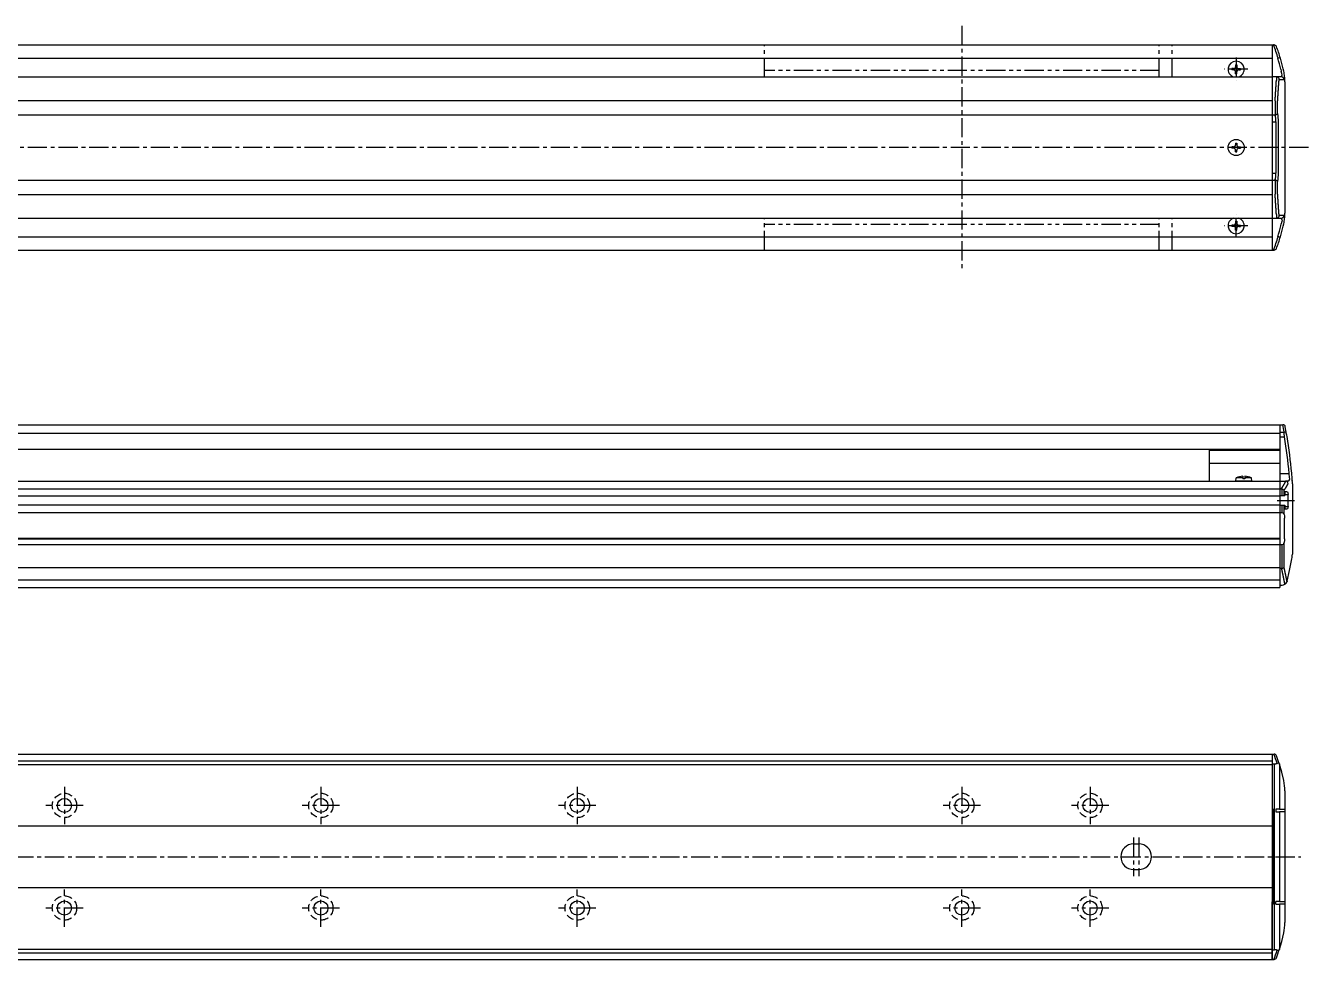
# Model space of a CAD drawing. Extents: x -708 to 284, y 167 to 576.
# Drawn here: x -216 to 284, y 212 to 576 of the extents above; entities that cross this region are included whole.
import ezdxf

# ---------------------------------------------------------------- set-up
doc = ezdxf.new("R2010")
doc.units = 0
for name, pattern in [('CENTER', [12, 7.5, -1.5, 1.5, -1.5]), ('DASHED', [4.5, 3, -1.5]), ('PHANTOM', [15, 7.5, -1.5, 1.5, -1.5, 1.5, -1.5])]:
    doc.linetypes.add(name, pattern=pattern)
doc.layers.get('0').update_dxf_attribs({"linetype": 'CONTINUOUS'})
doc.layers.add('CENTER', color=1, linetype='CENTER')

# ---------------------------------------------------------------- blocks, each defined once
blk = doc.blocks.new('DTL0004')
at = {"color": 0, "linetype": 'CONTINUOUS'}
for p, q in [((-3.15, 0), (-3.04, 1.3)), ((3.15, 0), (-3.15, 0)), ((-0.4, 1.3), (-3.04, 1.3)), ((-0.4, 1.89), (-0.4, 0.9)), ((0.4, 0.9), (-0.4, 0.9)), ((0.4, 1.89), (0.4, 0.9)), ((3.04, 1.3), (0.4, 1.3)), ((3.15, 0), (3.04, 1.3))]:
    blk.add_line(p, q, dxfattribs=at)
for start, end in [(92.8723, 112.3565), (67.6435, 87.1277)]:
    blk.add_arc((0, -6.08), 7.98, start, end, dxfattribs=at)
at = {"color": 0}
blk.add_point((0, 0), dxfattribs=at)
blk.add_point((0, 0), dxfattribs=at)

msp = doc.modelspace()

# ---------------------------------------------------------------- linework, layer by layer
at = {"color": 7, "linetype": 'CONTINUOUS'}
for p, q in [((-537.79, 568.36), (270.21, 568.36)), ((270.21, 568.36), (270.21, 488.36)), ((270.21, 568.36), (270.79, 568.36)), ((270.99, 568.36), (270.79, 568.36)), ((-223.79, 563.16), (270.21, 563.16)), ((255.96, 560.61), (255.96, 559.86)), ((255.96, 560.61), (256.46, 560.61)), ((256.46, 560.61), (256.46, 559.86)), ((272.6, 563.19), (272.45, 563.17)), ((-537.79, 555.86), (270.21, 555.86)), ((254.46, 559.11), (254.46, 558.61)), ((255.21, 559.11), (254.46, 559.11)), ((255.21, 558.61), (254.46, 558.61)), ((255.96, 557.11), (255.96, 557.87)), ((255.96, 557.11), (256.46, 557.11)), ((256.46, 557.11), (256.46, 557.87)), ((257.2, 559.11), (257.96, 559.11)), ((257.2, 558.61), (257.96, 558.61)), ((257.96, 559.11), (257.96, 558.61)), ((273.88, 555.86), (270.21, 555.86)), ((273.59, 558.86), (273.81, 558.13)), ((274.79, 558.09), (274.57, 559.08)), ((275.11, 555.98), (275.11, 555.99)), ((273.04, 554.86), (274.87, 554.86)), ((275.21, 554.01), (275.21, 502.71)), ((-537.79, 546.63), (270.21, 546.63)), ((271.39, 546.61), (271.4, 546.61)), ((271.4, 546.61), (271.4, 541.12)), ((272.38, 541.7), (272.38, 546.44)), ((-537.79, 541.1), (270.21, 541.1)), ((270.21, 541.11), (271.29, 541.11)), ((271.4, 541.12), (271.29, 541.11)), ((270.21, 538.36), (271.72, 538.36)), ((271.72, 538.36), (271.72, 518.36)), ((272.71, 518.36), (272.71, 538.36)), ((254.46, 528.61), (254.46, 528.11)), ((255.21, 528.61), (254.46, 528.61)), ((255.21, 528.11), (254.46, 528.11)), ((255.96, 530.11), (255.96, 529.36)), ((255.96, 530.11), (256.46, 530.11)), ((255.96, 526.61), (255.96, 527.37)), ((255.96, 526.61), (256.46, 526.61)), ((256.46, 530.11), (256.46, 529.36)), ((256.46, 526.61), (256.46, 527.37)), ((257.2, 528.61), (257.96, 528.61)), ((257.2, 528.11), (257.96, 528.11)), ((257.96, 528.61), (257.96, 528.11)), ((-537.79, 515.63), (270.21, 515.63)), ((270.21, 518.36), (271.72, 518.36)), ((270.21, 515.61), (271.29, 515.61)), ((271.29, 515.61), (271.4, 515.61)), ((271.4, 515.61), (271.4, 510.11)), ((272.38, 510.29), (272.38, 515.02)), ((-537.79, 510.09), (270.21, 510.09)), ((271.4, 510.11), (271.39, 510.11)), ((-537.79, 500.86), (270.21, 500.86)), ((270.21, 500.86), (273.88, 500.86)), ((274.87, 501.86), (273.04, 501.86)), ((275.11, 500.73), (275.11, 500.75)), ((254.46, 498.11), (254.46, 497.61)), ((255.21, 498.11), (254.46, 498.11)), ((255.21, 497.61), (254.46, 497.61)), ((255.96, 499.61), (255.96, 498.86)), ((255.96, 499.61), (256.46, 499.61)), ((255.96, 496.11), (255.96, 496.87)), ((255.96, 496.11), (256.46, 496.11)), ((256.46, 499.61), (256.46, 498.86)), ((256.46, 496.11), (256.46, 496.87)), ((257.2, 498.11), (257.96, 498.11)), ((257.2, 497.61), (257.96, 497.61)), ((257.96, 498.11), (257.96, 497.61)), ((273.59, 497.86), (273.81, 498.6)), ((274.57, 497.64), (274.79, 498.64)), ((-223.79, 493.56), (270.21, 493.56)), ((272.6, 493.54), (272.45, 493.56)), ((-537.79, 488.36), (270.21, 488.36)), ((270.21, 488.36), (270.79, 488.36)), ((270.79, 488.36), (270.99, 488.36)), ((-223.79, 420.28), (273.21, 420.28)), ((273.21, 420.28), (273.21, 357.78)), ((273.21, 420.28), (273.21, 410.78)), ((273.21, 420.28), (274.39, 420.28)), ((273.21, 420.28), (273.21, 410.78)), ((274.4, 420.28), (274.39, 420.28)), ((-223.79, 416.92), (273.21, 416.92)), ((273.21, 417.39), (274.9, 417.39)), ((273.21, 415.51), (275.06, 415.51)), ((-223.79, 410.78), (273.21, 410.78)), ((245.71, 410.78), (245.71, 398.28)), ((245.71, 410.31), (273.21, 410.31)), ((245.71, 405.32), (273.21, 405.32)), ((273.21, 401.28), (276.88, 401.28)), ((-537.79, 398.28), (273.21, 398.28)), ((-537.79, 395.28), (273.21, 395.28)), ((273.21, 398.28), (275.45, 398.28)), ((273.21, 398.28), (273.21, 356.78)), ((273.21, 395.28), (273.79, 395.28)), ((273.79, 395.28), (273.99, 395.26)), ((273.99, 395.26), (273.99, 392.68)), ((276.59, 398.28), (275.45, 398.28)), ((275.45, 398.28), (275.6, 398.27)), ((276.81, 398.37), (276.59, 398.28)), ((278.11, 398.6), (278.11, 398.59)), ((278.21, 397.28), (278.21, 369.78)), ((-537.79, 392.53), (273.21, 392.53)), ((273.21, 392.68), (275.17, 392.68)), ((274.92, 392.68), (274.92, 394.7)), ((276.12, 394.13), (275.17, 394.13)), ((275.17, 394.13), (275.17, 392.68)), ((275.17, 393.13), (276.44, 393.13)), ((276.44, 388.43), (276.44, 393.13)), ((-537.79, 389.03), (273.21, 389.03)), ((-537.79, 386.02), (273.21, 386.02)), ((273.21, 388.88), (275.17, 388.88)), ((273.21, 386.02), (273.99, 386.02)), ((273.99, 388.88), (273.99, 386.02)), ((274.92, 385.21), (274.92, 388.88)), ((275.17, 388.88), (275.17, 387.43)), ((275.17, 388.43), (276.44, 388.43)), ((275.17, 387.43), (276.12, 387.43)), ((275.06, 375.78), (275.06, 383.78)), ((-537.79, 376.08), (273.21, 376.08)), ((-537.79, 375.78), (273.21, 375.78)), ((-537.79, 373.54), (273.21, 373.54)), ((273.21, 373.54), (273.99, 373.54)), ((273.99, 373.54), (273.99, 364.28)), ((274.92, 364.55), (274.92, 374.35)), ((-537.79, 364.55), (273.21, 364.55)), ((273.21, 364.28), (273.93, 364.28)), ((273.99, 364.28), (273.93, 364.28)), ((-537.79, 359.78), (273.21, 359.78)), ((-537.79, 356.78), (273.21, 356.78)), ((273.21, 357.78), (274.15, 357.78)), ((276.09, 359.31), (276.05, 359.17)), ((-537.79, 291.83), (270.21, 291.83)), ((270.21, 291.83), (270.21, 211.83)), ((270.21, 291.83), (270.21, 269.38)), ((270.21, 291.83), (270.93, 291.83)), ((270.93, 291.83), (270.99, 291.83)), ((-537.79, 289.23), (270.21, 289.23)), ((-537.79, 287.83), (270.21, 287.83)), ((270.21, 288.08), (271.15, 288.08)), ((271.15, 215.58), (271.15, 288.08)), ((273.05, 288.04), (273.09, 287.91)), ((273.09, 287.91), (273.09, 270.33)), ((275.21, 277.48), (275.21, 226.18)), ((270.66, 270.33), (270.21, 270.33)), ((270.66, 270.33), (270.66, 233.33)), ((273.09, 270.33), (271.71, 270.33)), ((271.71, 270.33), (271.71, 269.33)), ((273.09, 270.33), (275.04, 270.33)), ((275.04, 270.33), (275.21, 270.27)), ((270.21, 269.38), (270.66, 269.37)), ((271.71, 269.33), (273.09, 269.33)), ((273.09, 269.33), (273.09, 234.33)), ((275.04, 269.33), (273.09, 269.33)), ((275.21, 269.27), (275.04, 269.33)), ((-537.79, 263.83), (270.21, 263.83)), ((216.21, 256.83), (218.21, 256.83)), ((216.21, 246.83), (218.21, 246.83)), ((-537.79, 239.83), (270.21, 239.83)), ((270.66, 234.29), (270.21, 234.28)), ((270.21, 211.83), (270.21, 234.28)), ((270.66, 233.33), (270.21, 233.33)), ((273.09, 234.33), (271.71, 234.33)), ((271.71, 233.33), (271.71, 234.33)), ((271.71, 233.33), (273.09, 233.33)), ((273.09, 234.33), (275.04, 234.33)), ((273.09, 233.33), (273.09, 215.75)), ((275.04, 233.33), (273.09, 233.33)), ((275.04, 234.33), (275.21, 234.39)), ((275.21, 233.39), (275.04, 233.33)), ((-537.79, 215.83), (270.21, 215.83)), ((270.21, 215.58), (271.15, 215.58)), ((273.09, 215.75), (273.05, 215.62)), ((-537.79, 214.43), (270.21, 214.43)), ((-537.79, 211.83), (270.21, 211.83)), ((270.21, 211.83), (270.93, 211.83)), ((270.99, 211.83), (270.93, 211.83))]:
    msp.add_line(p, q, dxfattribs=at)
at = {"color": 3, "linetype": 'PHANTOM'}
for p, q in [((72.21, 555.86), (72.21, 568.36)), ((226.21, 555.86), (226.21, 568.36)), ((231.21, 555.86), (231.21, 568.36)), ((226.21, 558.36), (72.21, 558.36)), ((72.21, 488.36), (72.21, 500.86)), ((226.21, 488.36), (226.21, 500.86)), ((231.21, 488.36), (231.21, 500.86)), ((226.21, 498.36), (72.21, 498.36))]:
    msp.add_line(p, q, dxfattribs=at)
at = {"color": 7, "linetype": 'CONTINUOUS'}
for points in [[(273.49, 563.19), (273.49, 563.19), (273.48, 563.21), (273.37, 563.27), (273.17, 563.28), (272.9, 563.25), (272.6, 563.19)], [(274.11, 556.67), (274.02, 557.22), (273.81, 558.13)], [(274.11, 500.06), (274.02, 499.5), (273.81, 498.6)], [(273.49, 493.54), (273.49, 493.54), (273.48, 493.52), (273.37, 493.46), (273.17, 493.45), (272.9, 493.48), (272.6, 493.54)], [(275.06, 415.51), (275.02, 415.94), (274.97, 416.56), (274.93, 417.06), (274.9, 417.39)], [(276.81, 398.37), (277.02, 398.77), (277.11, 399.24)], [(276.12, 394.13), (276.13, 394.13), (276.24, 394.06), (276.33, 393.89), (276.39, 393.65), (276.43, 393.36), (276.44, 393.13)], [(276.44, 388.43), (276.43, 388.33), (276.41, 388.01), (276.35, 387.72), (276.25, 387.52), (276.15, 387.43), (276.12, 387.43)], [(274.92, 385.21), (275, 384.72), (275.06, 383.78)], [(275.06, 375.78), (275.04, 375.24), (274.92, 374.35)], [(276.09, 359.31), (277.01, 363.4), (277.79, 367.36)], [(273.05, 288.04), (273.01, 288.14), (272.86, 288.27), (272.6, 288.32), (272.21, 288.25)], [(274.79, 281.56), (274.01, 284.83), (273.09, 287.91)], [(273.09, 215.75), (274.01, 218.84), (274.79, 222.1)], [(272.21, 215.41), (272.42, 215.35), (272.73, 215.35), (272.95, 215.45), (273.05, 215.62)]]:
    msp.add_lwpolyline(points, dxfattribs=at)
for points in [[(271.39, 546.61, 0), (271.39, 546.68, 0), (271.39, 546.74, 0), (271.4, 546.8, 0), (271.4, 546.86, 0), (271.41, 546.92, 0), (271.41, 546.99, 0), (271.42, 547.05, 0), (271.42, 547.11, 0), (271.42, 547.17, 0), (271.43, 547.23, 0), (271.43, 547.29, 0), (271.44, 547.36, 0), (271.44, 547.42, 0), (271.44, 547.48, 0), (271.45, 547.54, 0), (271.45, 547.6, 0), (271.46, 547.67, 0), (271.46, 547.73, 0), (271.46, 547.79, 0), (271.47, 547.85, 0), (271.47, 547.91, 0), (271.48, 547.98, 0), (271.48, 548.04, 0), (271.49, 548.1, 0), (271.49, 548.16, 0), (271.49, 548.22, 0), (271.5, 548.29, 0), (271.5, 548.35, 0), (271.51, 548.41, 0), (271.51, 548.47, 0), (271.51, 548.53, 0), (271.52, 548.6, 0), (271.52, 548.66, 0), (271.53, 548.72, 0), (271.53, 548.78, 0), (271.53, 548.84, 0), (271.54, 548.9, 0), (271.54, 548.97, 0), (271.55, 549.03, 0), (271.55, 549.09, 0), (271.56, 549.15, 0), (271.56, 549.22, 0), (271.56, 549.28, 0), (271.57, 549.34, 0), (271.57, 549.4, 0), (271.57, 549.46, 0), (271.58, 549.52, 0), (271.58, 549.59, 0), (271.59, 549.65, 0), (271.59, 549.71, 0), (271.6, 549.77, 0), (271.6, 549.84, 0), (271.6, 549.9, 0), (271.61, 549.96, 0), (271.61, 550.02, 0), (271.62, 550.08, 0), (271.62, 550.14, 0), (271.62, 550.21, 0), (271.63, 550.27, 0), (271.63, 550.33, 0), (271.63, 550.39, 0), (271.64, 550.45, 0), (271.64, 550.52, 0), (271.65, 550.58, 0), (271.65, 550.64, 0), (271.65, 550.7, 0), (271.66, 550.76, 0), (271.66, 550.83, 0), (271.67, 550.89, 0), (271.67, 550.95, 0), (271.68, 551.01, 0), (271.68, 551.07, 0), (271.68, 551.14, 0), (271.69, 551.2, 0), (271.69, 551.26, 0), (271.69, 551.32, 0), (271.7, 551.38, 0), (271.7, 551.45, 0), (271.71, 551.51, 0), (271.71, 551.57, 0), (271.71, 551.63, 0), (271.72, 551.69, 0), (271.72, 551.76, 0), (271.73, 551.82, 0), (271.73, 551.88, 0), (271.74, 551.94, 0), (271.74, 552, 0), (271.74, 552.07, 0), (271.75, 552.13, 0), (271.75, 552.19, 0), (271.75, 552.25, 0), (271.76, 552.31, 0), (271.76, 552.38, 0), (271.77, 552.44, 0), (271.77, 552.5, 0), (271.77, 552.56, 0), (271.78, 552.62, 0), (271.78, 552.69, 0), (271.79, 552.75, 0), (271.79, 552.81, 0), (271.79, 552.87, 0), (271.8, 552.93, 0), (271.8, 553, 0), (271.81, 553.06, 0), (271.81, 553.12, 0), (271.81, 553.18, 0), (271.82, 553.24, 0), (271.82, 553.31, 0), (271.82, 553.37, 0), (271.83, 553.43, 0), (271.83, 553.49, 0), (271.84, 553.55, 0), (271.84, 553.62, 0), (271.84, 553.68, 0), (271.85, 553.74, 0), (271.85, 553.8, 0), (271.86, 553.87, 0), (271.86, 553.93, 0), (271.86, 553.99, 0), (271.87, 554.05, 0), (271.87, 554.11, 0), (271.88, 554.17, 0), (271.88, 554.24, 0), (271.88, 554.3, 0), (271.89, 554.36, 0), (271.89, 554.42, 0), (271.89, 554.49, 0), (271.9, 554.55, 0)], [(272.38, 546.44, 0), (272.38, 546.5, 0), (272.39, 546.56, 0), (272.39, 546.62, 0), (272.4, 546.68, 0), (272.4, 546.74, 0), (272.4, 546.8, 0), (272.41, 546.86, 0), (272.41, 546.92, 0), (272.42, 546.98, 0), (272.42, 547.04, 0), (272.43, 547.1, 0), (272.43, 547.16, 0), (272.43, 547.23, 0), (272.44, 547.29, 0), (272.44, 547.35, 0), (272.45, 547.41, 0), (272.45, 547.47, 0), (272.45, 547.53, 0), (272.46, 547.59, 0), (272.46, 547.65, 0), (272.47, 547.71, 0), (272.47, 547.77, 0), (272.47, 547.83, 0), (272.48, 547.89, 0), (272.48, 547.95, 0), (272.49, 548.01, 0), (272.49, 548.07, 0), (272.49, 548.13, 0), (272.5, 548.2, 0), (272.5, 548.26, 0), (272.51, 548.32, 0), (272.51, 548.38, 0), (272.51, 548.44, 0), (272.52, 548.5, 0), (272.52, 548.56, 0), (272.53, 548.62, 0), (272.53, 548.68, 0), (272.53, 548.74, 0), (272.54, 548.8, 0), (272.54, 548.86, 0), (272.55, 548.92, 0), (272.55, 548.98, 0), (272.55, 549.04, 0), (272.56, 549.11, 0), (272.56, 549.17, 0), (272.57, 549.23, 0), (272.57, 549.29, 0), (272.57, 549.35, 0), (272.58, 549.41, 0), (272.58, 549.47, 0), (272.59, 549.53, 0), (272.59, 549.59, 0), (272.59, 549.65, 0), (272.6, 549.71, 0), (272.6, 549.77, 0), (272.61, 549.83, 0), (272.61, 549.89, 0), (272.61, 549.96, 0), (272.62, 550.02, 0), (272.62, 550.08, 0), (272.63, 550.14, 0), (272.63, 550.2, 0), (272.63, 550.26, 0), (272.64, 550.32, 0), (272.64, 550.38, 0), (272.64, 550.44, 0), (272.65, 550.5, 0), (272.65, 550.56, 0), (272.66, 550.62, 0), (272.66, 550.68, 0), (272.67, 550.74, 0), (272.67, 550.8, 0), (272.67, 550.87, 0), (272.68, 550.93, 0), (272.68, 550.99, 0), (272.68, 551.05, 0), (272.69, 551.11, 0), (272.69, 551.17, 0), (272.7, 551.23, 0), (272.7, 551.29, 0), (272.7, 551.35, 0), (272.71, 551.41, 0), (272.71, 551.47, 0), (272.72, 551.53, 0), (272.72, 551.59, 0), (272.72, 551.65, 0), (272.73, 551.71, 0), (272.73, 551.78, 0), (272.74, 551.84, 0), (272.74, 551.9, 0), (272.74, 551.96, 0), (272.75, 552.02, 0), (272.75, 552.08, 0), (272.75, 552.14, 0), (272.76, 552.2, 0), (272.76, 552.26, 0), (272.77, 552.32, 0), (272.77, 552.38, 0), (272.77, 552.44, 0), (272.78, 552.5, 0), (272.78, 552.57, 0), (272.79, 552.63, 0), (272.79, 552.69, 0), (272.79, 552.75, 0), (272.8, 552.81, 0), (272.8, 552.87, 0), (272.8, 552.93, 0), (272.81, 552.99, 0), (272.81, 553.05, 0), (272.82, 553.11, 0), (272.82, 553.17, 0), (272.82, 553.23, 0), (272.83, 553.29, 0), (272.83, 553.35, 0), (272.83, 553.42, 0), (272.84, 553.48, 0), (272.84, 553.54, 0), (272.85, 553.6, 0), (272.85, 553.66, 0), (272.85, 553.72, 0), (272.86, 553.78, 0), (272.86, 553.84, 0), (272.87, 553.9, 0), (272.87, 553.96, 0), (272.87, 554.02, 0), (272.88, 554.08, 0), (272.88, 554.14, 0), (272.88, 554.21, 0)], [(271.9, 502.18, 0), (271.89, 502.24, 0), (271.89, 502.3, 0), (271.89, 502.37, 0), (271.88, 502.43, 0), (271.88, 502.49, 0), (271.88, 502.55, 0), (271.87, 502.61, 0), (271.87, 502.68, 0), (271.86, 502.74, 0), (271.86, 502.8, 0), (271.86, 502.86, 0), (271.85, 502.92, 0), (271.85, 502.99, 0), (271.84, 503.05, 0), (271.84, 503.11, 0), (271.84, 503.17, 0), (271.83, 503.24, 0), (271.83, 503.3, 0), (271.82, 503.36, 0), (271.82, 503.42, 0), (271.82, 503.48, 0), (271.81, 503.54, 0), (271.81, 503.61, 0), (271.81, 503.67, 0), (271.8, 503.73, 0), (271.8, 503.79, 0), (271.79, 503.85, 0), (271.79, 503.92, 0), (271.79, 503.98, 0), (271.78, 504.04, 0), (271.78, 504.1, 0), (271.77, 504.17, 0), (271.77, 504.23, 0), (271.77, 504.29, 0), (271.76, 504.35, 0), (271.76, 504.41, 0), (271.75, 504.48, 0), (271.75, 504.54, 0), (271.75, 504.6, 0), (271.74, 504.66, 0), (271.74, 504.72, 0), (271.74, 504.79, 0), (271.73, 504.85, 0), (271.73, 504.91, 0), (271.72, 504.97, 0), (271.72, 505.03, 0), (271.71, 505.1, 0), (271.71, 505.16, 0), (271.71, 505.22, 0), (271.7, 505.28, 0), (271.7, 505.34, 0), (271.69, 505.4, 0), (271.69, 505.47, 0), (271.69, 505.53, 0), (271.68, 505.59, 0), (271.68, 505.65, 0), (271.68, 505.71, 0), (271.67, 505.78, 0), (271.67, 505.84, 0), (271.66, 505.9, 0), (271.66, 505.96, 0), (271.65, 506.02, 0), (271.65, 506.09, 0), (271.65, 506.15, 0), (271.64, 506.21, 0), (271.64, 506.27, 0), (271.63, 506.33, 0), (271.63, 506.4, 0), (271.63, 506.46, 0), (271.62, 506.52, 0), (271.62, 506.58, 0), (271.62, 506.64, 0), (271.61, 506.71, 0), (271.61, 506.77, 0), (271.6, 506.83, 0), (271.6, 506.89, 0), (271.6, 506.95, 0), (271.59, 507.02, 0), (271.59, 507.08, 0), (271.58, 507.14, 0), (271.58, 507.2, 0), (271.57, 507.26, 0), (271.57, 507.33, 0), (271.57, 507.39, 0), (271.56, 507.45, 0), (271.56, 507.51, 0), (271.56, 507.57, 0), (271.55, 507.64, 0), (271.55, 507.7, 0), (271.54, 507.76, 0), (271.54, 507.82, 0), (271.53, 507.88, 0), (271.53, 507.95, 0), (271.53, 508.01, 0), (271.52, 508.07, 0), (271.52, 508.13, 0), (271.51, 508.19, 0), (271.51, 508.26, 0), (271.51, 508.32, 0), (271.5, 508.38, 0), (271.5, 508.44, 0), (271.49, 508.5, 0), (271.49, 508.57, 0), (271.49, 508.63, 0), (271.48, 508.69, 0), (271.48, 508.75, 0), (271.47, 508.81, 0), (271.47, 508.88, 0), (271.46, 508.94, 0), (271.46, 509, 0), (271.46, 509.06, 0), (271.45, 509.12, 0), (271.45, 509.18, 0), (271.44, 509.25, 0), (271.44, 509.31, 0), (271.44, 509.37, 0), (271.43, 509.43, 0), (271.43, 509.49, 0), (271.42, 509.56, 0), (271.42, 509.62, 0), (271.42, 509.68, 0), (271.41, 509.74, 0), (271.41, 509.8, 0), (271.4, 509.87, 0), (271.4, 509.93, 0), (271.39, 509.99, 0), (271.39, 510.05, 0), (271.39, 510.11, 0)], [(272.88, 502.52, 0), (272.88, 502.58, 0), (272.88, 502.64, 0), (272.87, 502.7, 0), (272.87, 502.76, 0), (272.87, 502.83, 0), (272.86, 502.89, 0), (272.86, 502.95, 0), (272.85, 503.01, 0), (272.85, 503.07, 0), (272.85, 503.13, 0), (272.84, 503.19, 0), (272.84, 503.25, 0), (272.83, 503.31, 0), (272.83, 503.37, 0), (272.83, 503.43, 0), (272.82, 503.49, 0), (272.82, 503.55, 0), (272.82, 503.62, 0), (272.81, 503.68, 0), (272.81, 503.74, 0), (272.8, 503.8, 0), (272.8, 503.86, 0), (272.8, 503.92, 0), (272.79, 503.98, 0), (272.79, 504.04, 0), (272.79, 504.1, 0), (272.78, 504.16, 0), (272.78, 504.22, 0), (272.77, 504.28, 0), (272.77, 504.34, 0), (272.77, 504.4, 0), (272.76, 504.47, 0), (272.76, 504.53, 0), (272.75, 504.59, 0), (272.75, 504.65, 0), (272.75, 504.71, 0), (272.74, 504.77, 0), (272.74, 504.83, 0), (272.74, 504.89, 0), (272.73, 504.95, 0), (272.73, 505.01, 0), (272.72, 505.07, 0), (272.72, 505.13, 0), (272.72, 505.19, 0), (272.71, 505.25, 0), (272.71, 505.32, 0), (272.7, 505.38, 0), (272.7, 505.44, 0), (272.7, 505.5, 0), (272.69, 505.56, 0), (272.69, 505.62, 0), (272.68, 505.68, 0), (272.68, 505.74, 0), (272.68, 505.8, 0), (272.67, 505.86, 0), (272.67, 505.92, 0), (272.67, 505.98, 0), (272.66, 506.04, 0), (272.66, 506.11, 0), (272.65, 506.17, 0), (272.65, 506.23, 0), (272.64, 506.29, 0), (272.64, 506.35, 0), (272.64, 506.41, 0), (272.63, 506.47, 0), (272.63, 506.53, 0), (272.63, 506.59, 0), (272.62, 506.65, 0), (272.62, 506.71, 0), (272.61, 506.77, 0), (272.61, 506.83, 0), (272.61, 506.89, 0), (272.6, 506.95, 0), (272.6, 507.01, 0), (272.59, 507.08, 0), (272.59, 507.14, 0), (272.59, 507.2, 0), (272.58, 507.26, 0), (272.58, 507.32, 0), (272.57, 507.38, 0), (272.57, 507.44, 0), (272.57, 507.5, 0), (272.56, 507.56, 0), (272.56, 507.62, 0), (272.55, 507.68, 0), (272.55, 507.74, 0), (272.55, 507.8, 0), (272.54, 507.87, 0), (272.54, 507.93, 0), (272.53, 507.99, 0), (272.53, 508.05, 0), (272.53, 508.11, 0), (272.52, 508.17, 0), (272.52, 508.23, 0), (272.51, 508.29, 0), (272.51, 508.35, 0), (272.51, 508.41, 0), (272.5, 508.47, 0), (272.5, 508.53, 0), (272.49, 508.59, 0), (272.49, 508.65, 0), (272.49, 508.71, 0), (272.48, 508.77, 0), (272.48, 508.83, 0), (272.47, 508.9, 0), (272.47, 508.96, 0), (272.47, 509.02, 0), (272.46, 509.08, 0), (272.46, 509.14, 0), (272.45, 509.2, 0), (272.45, 509.26, 0), (272.45, 509.32, 0), (272.44, 509.38, 0), (272.44, 509.44, 0), (272.43, 509.5, 0), (272.43, 509.56, 0), (272.43, 509.62, 0), (272.42, 509.68, 0), (272.42, 509.75, 0), (272.41, 509.8, 0), (272.41, 509.87, 0), (272.4, 509.93, 0), (272.4, 509.99, 0), (272.4, 510.05, 0), (272.39, 510.11, 0), (272.39, 510.17, 0), (272.38, 510.23, 0), (272.38, 510.29, 0)], [(273.79, 395.28, 0), (273.81, 395.3, 0), (273.82, 395.33, 0), (273.84, 395.35, 0), (273.85, 395.37, 0), (273.87, 395.39, 0), (273.88, 395.42, 0), (273.9, 395.44, 0), (273.92, 395.46, 0), (273.93, 395.49, 0), (273.95, 395.51, 0), (273.96, 395.53, 0), (273.98, 395.56, 0), (274, 395.58, 0), (274.01, 395.6, 0), (274.03, 395.62, 0), (274.04, 395.65, 0), (274.06, 395.67, 0), (274.07, 395.69, 0), (274.09, 395.72, 0), (274.1, 395.74, 0), (274.12, 395.76, 0), (274.13, 395.79, 0), (274.15, 395.81, 0), (274.16, 395.83, 0), (274.18, 395.86, 0), (274.19, 395.88, 0), (274.21, 395.9, 0), (274.23, 395.93, 0), (274.24, 395.95, 0), (274.26, 395.97, 0), (274.27, 396, 0), (274.29, 396.02, 0), (274.3, 396.04, 0), (274.32, 396.06, 0), (274.33, 396.09, 0), (274.35, 396.11, 0), (274.36, 396.13, 0), (274.38, 396.16, 0), (274.39, 396.18, 0), (274.4, 396.2, 0), (274.42, 396.23, 0), (274.44, 396.25, 0), (274.45, 396.27, 0), (274.46, 396.3, 0), (274.48, 396.32, 0), (274.49, 396.34, 0), (274.51, 396.37, 0), (274.52, 396.39, 0), (274.54, 396.41, 0), (274.55, 396.44, 0), (274.57, 396.46, 0), (274.58, 396.48, 0), (274.6, 396.51, 0), (274.61, 396.53, 0), (274.62, 396.55, 0), (274.64, 396.58, 0), (274.65, 396.6, 0), (274.67, 396.62, 0), (274.68, 396.65, 0), (274.7, 396.67, 0), (274.71, 396.69, 0), (274.72, 396.72, 0), (274.74, 396.74, 0), (274.75, 396.76, 0), (274.77, 396.79, 0), (274.78, 396.81, 0), (274.79, 396.83, 0), (274.81, 396.86, 0), (274.82, 396.88, 0), (274.84, 396.9, 0), (274.85, 396.93, 0), (274.86, 396.95, 0), (274.88, 396.97, 0), (274.89, 397, 0), (274.91, 397.02, 0), (274.92, 397.04, 0), (274.93, 397.07, 0), (274.95, 397.09, 0), (274.96, 397.11, 0), (274.98, 397.14, 0), (274.99, 397.16, 0), (275, 397.18, 0), (275.01, 397.21, 0), (275.03, 397.23, 0), (275.04, 397.25, 0), (275.06, 397.28, 0), (275.07, 397.3, 0), (275.08, 397.32, 0), (275.1, 397.35, 0), (275.11, 397.37, 0), (275.12, 397.39, 0), (275.14, 397.42, 0), (275.15, 397.44, 0), (275.16, 397.47, 0), (275.18, 397.49, 0), (275.19, 397.51, 0), (275.2, 397.54, 0), (275.21, 397.56, 0), (275.23, 397.58, 0), (275.24, 397.61, 0), (275.25, 397.63, 0), (275.27, 397.65, 0), (275.28, 397.68, 0), (275.29, 397.7, 0), (275.31, 397.73, 0), (275.32, 397.75, 0), (275.33, 397.77, 0), (275.35, 397.8, 0), (275.36, 397.82, 0), (275.37, 397.84, 0), (275.38, 397.87, 0), (275.4, 397.89, 0), (275.41, 397.91, 0), (275.42, 397.94, 0), (275.43, 397.96, 0), (275.45, 397.99, 0), (275.46, 398.01, 0), (275.47, 398.03, 0), (275.48, 398.06, 0), (275.5, 398.08, 0), (275.51, 398.1, 0), (275.52, 398.13, 0), (275.53, 398.15, 0), (275.55, 398.17, 0), (275.56, 398.2, 0), (275.57, 398.22, 0), (275.58, 398.25, 0), (275.6, 398.27, 0)], [(274.92, 394.7, 0), (274.93, 394.72, 0), (274.95, 394.74, 0), (274.96, 394.76, 0), (274.97, 394.78, 0), (274.99, 394.8, 0), (275, 394.82, 0), (275.01, 394.84, 0), (275.03, 394.86, 0), (275.04, 394.88, 0), (275.05, 394.9, 0), (275.07, 394.92, 0), (275.08, 394.94, 0), (275.1, 394.96, 0), (275.11, 394.98, 0), (275.12, 395, 0), (275.13, 395.02, 0), (275.15, 395.04, 0), (275.16, 395.06, 0), (275.18, 395.08, 0), (275.19, 395.1, 0), (275.2, 395.12, 0), (275.21, 395.14, 0), (275.23, 395.16, 0), (275.24, 395.18, 0), (275.25, 395.2, 0), (275.27, 395.22, 0), (275.28, 395.24, 0), (275.29, 395.26, 0), (275.31, 395.28, 0), (275.32, 395.3, 0), (275.33, 395.32, 0), (275.35, 395.34, 0), (275.36, 395.36, 0), (275.37, 395.38, 0), (275.38, 395.4, 0), (275.4, 395.42, 0), (275.41, 395.44, 0), (275.42, 395.46, 0), (275.44, 395.48, 0), (275.45, 395.5, 0), (275.46, 395.52, 0), (275.47, 395.54, 0), (275.49, 395.56, 0), (275.5, 395.58, 0), (275.51, 395.6, 0), (275.52, 395.62, 0), (275.54, 395.64, 0), (275.55, 395.66, 0), (275.56, 395.68, 0), (275.57, 395.7, 0), (275.59, 395.72, 0), (275.6, 395.74, 0), (275.61, 395.76, 0), (275.62, 395.78, 0), (275.64, 395.8, 0), (275.65, 395.82, 0), (275.66, 395.84, 0), (275.68, 395.86, 0), (275.69, 395.88, 0), (275.7, 395.9, 0), (275.71, 395.92, 0), (275.73, 395.94, 0), (275.74, 395.96, 0), (275.75, 395.98, 0), (275.76, 396, 0), (275.77, 396.02, 0), (275.79, 396.04, 0), (275.8, 396.06, 0), (275.81, 396.08, 0), (275.82, 396.1, 0), (275.83, 396.12, 0), (275.85, 396.14, 0), (275.86, 396.16, 0), (275.87, 396.18, 0), (275.88, 396.2, 0), (275.89, 396.22, 0), (275.91, 396.24, 0), (275.92, 396.26, 0), (275.93, 396.29, 0), (275.94, 396.31, 0), (275.95, 396.32, 0), (275.97, 396.35, 0), (275.98, 396.37, 0), (275.99, 396.39, 0), (276, 396.41, 0), (276.01, 396.43, 0), (276.02, 396.45, 0), (276.04, 396.47, 0), (276.05, 396.49, 0), (276.06, 396.51, 0), (276.07, 396.53, 0), (276.08, 396.55, 0), (276.1, 396.57, 0), (276.11, 396.59, 0), (276.12, 396.61, 0), (276.13, 396.63, 0), (276.14, 396.65, 0), (276.15, 396.67, 0), (276.16, 396.69, 0), (276.18, 396.71, 0), (276.19, 396.73, 0), (276.2, 396.75, 0), (276.21, 396.77, 0), (276.22, 396.79, 0), (276.23, 396.81, 0), (276.25, 396.83, 0), (276.26, 396.85, 0), (276.27, 396.87, 0), (276.28, 396.89, 0), (276.29, 396.91, 0), (276.3, 396.93, 0), (276.31, 396.95, 0), (276.32, 396.97, 0), (276.33, 396.99, 0), (276.35, 397.01, 0), (276.36, 397.04, 0), (276.37, 397.06, 0), (276.38, 397.08, 0), (276.39, 397.1, 0), (276.4, 397.12, 0), (276.41, 397.14, 0), (276.42, 397.16, 0), (276.43, 397.18, 0), (276.44, 397.2, 0), (276.46, 397.22, 0), (276.47, 397.24, 0), (276.48, 397.26, 0), (276.49, 397.28, 0)], [(275.21, 358.09, 0), (275.2, 358.13, 0), (275.19, 358.18, 0), (275.19, 358.23, 0), (275.18, 358.28, 0), (275.17, 358.33, 0), (275.16, 358.38, 0), (275.15, 358.43, 0), (275.14, 358.48, 0), (275.13, 358.53, 0), (275.12, 358.57, 0), (275.11, 358.62, 0), (275.1, 358.67, 0), (275.09, 358.72, 0), (275.08, 358.77, 0), (275.07, 358.82, 0), (275.07, 358.87, 0), (275.06, 358.92, 0), (275.05, 358.97, 0), (275.04, 359.01, 0), (275.03, 359.06, 0), (275.02, 359.11, 0), (275.01, 359.16, 0), (275, 359.21, 0), (274.99, 359.26, 0), (274.98, 359.31, 0), (274.97, 359.36, 0), (274.96, 359.4, 0), (274.95, 359.45, 0), (274.94, 359.5, 0), (274.93, 359.55, 0), (274.93, 359.6, 0), (274.92, 359.65, 0), (274.9, 359.7, 0), (274.9, 359.75, 0), (274.89, 359.79, 0), (274.88, 359.84, 0), (274.87, 359.89, 0), (274.86, 359.94, 0), (274.85, 359.99, 0), (274.84, 360.04, 0), (274.83, 360.09, 0), (274.82, 360.13, 0), (274.81, 360.18, 0), (274.8, 360.23, 0), (274.79, 360.28, 0), (274.78, 360.33, 0), (274.77, 360.38, 0), (274.76, 360.43, 0), (274.75, 360.47, 0), (274.74, 360.52, 0), (274.73, 360.57, 0), (274.72, 360.62, 0), (274.71, 360.67, 0), (274.7, 360.72, 0), (274.69, 360.76, 0), (274.68, 360.81, 0), (274.67, 360.86, 0), (274.66, 360.91, 0), (274.65, 360.96, 0), (274.64, 361.01, 0), (274.63, 361.06, 0), (274.62, 361.1, 0), (274.61, 361.15, 0), (274.6, 361.2, 0), (274.59, 361.25, 0), (274.58, 361.3, 0), (274.57, 361.35, 0), (274.56, 361.39, 0), (274.55, 361.44, 0), (274.54, 361.49, 0), (274.53, 361.54, 0), (274.52, 361.59, 0), (274.51, 361.64, 0), (274.5, 361.68, 0), (274.49, 361.73, 0), (274.48, 361.78, 0), (274.47, 361.83, 0), (274.46, 361.88, 0), (274.45, 361.93, 0), (274.44, 361.97, 0), (274.43, 362.02, 0), (274.42, 362.07, 0), (274.41, 362.12, 0), (274.4, 362.17, 0), (274.39, 362.21, 0), (274.38, 362.26, 0), (274.37, 362.31, 0), (274.36, 362.36, 0), (274.35, 362.41, 0), (274.34, 362.46, 0), (274.33, 362.5, 0), (274.32, 362.55, 0), (274.31, 362.6, 0), (274.3, 362.65, 0), (274.29, 362.7, 0), (274.28, 362.75, 0), (274.26, 362.79, 0), (274.25, 362.84, 0), (274.25, 362.89, 0), (274.23, 362.94, 0), (274.22, 362.99, 0), (274.21, 363.03, 0), (274.2, 363.08, 0), (274.19, 363.13, 0), (274.18, 363.18, 0), (274.17, 363.23, 0), (274.16, 363.27, 0), (274.15, 363.32, 0), (274.14, 363.37, 0), (274.13, 363.42, 0), (274.12, 363.47, 0), (274.11, 363.51, 0), (274.1, 363.56, 0), (274.09, 363.61, 0), (274.07, 363.66, 0), (274.06, 363.7, 0), (274.05, 363.75, 0), (274.04, 363.8, 0), (274.03, 363.85, 0), (274.02, 363.9, 0), (274.01, 363.94, 0), (274, 363.99, 0), (273.99, 364.04, 0), (273.98, 364.09, 0), (273.97, 364.14, 0), (273.96, 364.18, 0), (273.95, 364.23, 0), (273.94, 364.28, 0)], [(276.05, 359.17, 0), (276.05, 359.21, 0), (276.04, 359.25, 0), (276.03, 359.3, 0), (276.02, 359.34, 0), (276.01, 359.38, 0), (276, 359.43, 0), (276, 359.47, 0), (275.99, 359.51, 0), (275.98, 359.55, 0), (275.97, 359.59, 0), (275.96, 359.64, 0), (275.95, 359.68, 0), (275.95, 359.72, 0), (275.94, 359.76, 0), (275.93, 359.81, 0), (275.92, 359.85, 0), (275.91, 359.89, 0), (275.9, 359.93, 0), (275.9, 359.98, 0), (275.89, 360.02, 0), (275.88, 360.06, 0), (275.87, 360.1, 0), (275.86, 360.14, 0), (275.85, 360.19, 0), (275.85, 360.23, 0), (275.84, 360.27, 0), (275.83, 360.31, 0), (275.82, 360.36, 0), (275.81, 360.4, 0), (275.8, 360.44, 0), (275.8, 360.48, 0), (275.79, 360.52, 0), (275.78, 360.57, 0), (275.77, 360.61, 0), (275.76, 360.65, 0), (275.75, 360.69, 0), (275.74, 360.74, 0), (275.74, 360.78, 0), (275.73, 360.82, 0), (275.72, 360.86, 0), (275.71, 360.9, 0), (275.7, 360.95, 0), (275.69, 360.99, 0), (275.68, 361.03, 0), (275.68, 361.07, 0), (275.67, 361.12, 0), (275.66, 361.16, 0), (275.65, 361.2, 0), (275.64, 361.24, 0), (275.63, 361.28, 0), (275.62, 361.33, 0), (275.61, 361.37, 0), (275.61, 361.41, 0), (275.6, 361.45, 0), (275.59, 361.49, 0), (275.58, 361.54, 0), (275.57, 361.58, 0), (275.56, 361.62, 0), (275.55, 361.66, 0), (275.54, 361.7, 0), (275.53, 361.75, 0), (275.53, 361.79, 0), (275.52, 361.83, 0), (275.51, 361.87, 0), (275.5, 361.91, 0), (275.49, 361.96, 0), (275.48, 362, 0), (275.47, 362.04, 0), (275.46, 362.08, 0), (275.45, 362.12, 0), (275.45, 362.17, 0), (275.44, 362.21, 0), (275.43, 362.25, 0), (275.42, 362.29, 0), (275.41, 362.33, 0), (275.4, 362.38, 0), (275.39, 362.42, 0), (275.38, 362.46, 0), (275.37, 362.5, 0), (275.37, 362.54, 0), (275.36, 362.59, 0), (275.35, 362.63, 0), (275.34, 362.67, 0), (275.33, 362.71, 0), (275.32, 362.75, 0), (275.31, 362.8, 0), (275.3, 362.84, 0), (275.29, 362.88, 0), (275.28, 362.92, 0), (275.27, 362.96, 0), (275.26, 363, 0), (275.26, 363.05, 0), (275.25, 363.09, 0), (275.24, 363.13, 0), (275.23, 363.17, 0), (275.22, 363.21, 0), (275.21, 363.25, 0), (275.2, 363.3, 0), (275.19, 363.34, 0), (275.18, 363.38, 0), (275.17, 363.42, 0), (275.16, 363.46, 0), (275.15, 363.51, 0), (275.14, 363.55, 0), (275.14, 363.59, 0), (275.13, 363.63, 0), (275.12, 363.67, 0), (275.11, 363.71, 0), (275.1, 363.76, 0), (275.09, 363.8, 0), (275.08, 363.84, 0), (275.07, 363.88, 0), (275.06, 363.92, 0), (275.05, 363.96, 0), (275.04, 364.01, 0), (275.03, 364.05, 0), (275.02, 364.09, 0), (275.01, 364.13, 0), (275, 364.17, 0), (275, 364.21, 0), (274.99, 364.26, 0), (274.98, 364.3, 0), (274.97, 364.34, 0), (274.96, 364.38, 0), (274.95, 364.42, 0), (274.94, 364.46, 0), (274.93, 364.51, 0), (274.92, 364.55, 0)], [(271.15, 288.08, 0), (271.16, 288.08, 0), (271.17, 288.08, 0), (271.18, 288.08, 0), (271.18, 288.08, 0), (271.19, 288.08, 0), (271.2, 288.08, 0), (271.21, 288.08, 0), (271.22, 288.08, 0), (271.23, 288.08, 0), (271.24, 288.08, 0), (271.25, 288.08, 0), (271.25, 288.08, 0), (271.26, 288.08, 0), (271.27, 288.08, 0), (271.28, 288.08, 0), (271.29, 288.08, 0), (271.3, 288.08, 0), (271.31, 288.08, 0), (271.31, 288.08, 0), (271.32, 288.08, 0), (271.33, 288.08, 0), (271.34, 288.08, 0), (271.35, 288.08, 0), (271.36, 288.08, 0), (271.37, 288.08, 0), (271.38, 288.08, 0), (271.38, 288.08, 0), (271.39, 288.09, 0), (271.4, 288.09, 0), (271.41, 288.09, 0), (271.42, 288.09, 0), (271.43, 288.09, 0), (271.44, 288.09, 0), (271.45, 288.09, 0), (271.45, 288.09, 0), (271.46, 288.09, 0), (271.47, 288.09, 0), (271.48, 288.09, 0), (271.49, 288.09, 0), (271.5, 288.1, 0), (271.51, 288.1, 0), (271.51, 288.1, 0), (271.52, 288.1, 0), (271.53, 288.1, 0), (271.54, 288.1, 0), (271.55, 288.1, 0), (271.56, 288.1, 0), (271.57, 288.1, 0), (271.57, 288.1, 0), (271.58, 288.11, 0), (271.59, 288.11, 0), (271.6, 288.11, 0), (271.61, 288.11, 0), (271.62, 288.11, 0), (271.63, 288.11, 0), (271.63, 288.11, 0), (271.64, 288.11, 0), (271.65, 288.11, 0), (271.66, 288.12, 0), (271.67, 288.12, 0), (271.68, 288.12, 0), (271.69, 288.12, 0), (271.69, 288.12, 0), (271.7, 288.12, 0), (271.71, 288.12, 0), (271.72, 288.12, 0), (271.73, 288.13, 0), (271.74, 288.13, 0), (271.74, 288.13, 0), (271.75, 288.13, 0), (271.76, 288.13, 0), (271.77, 288.13, 0), (271.78, 288.14, 0), (271.79, 288.14, 0), (271.79, 288.14, 0), (271.8, 288.14, 0), (271.81, 288.14, 0), (271.82, 288.14, 0), (271.83, 288.15, 0), (271.84, 288.15, 0), (271.84, 288.15, 0), (271.85, 288.15, 0), (271.86, 288.15, 0), (271.87, 288.15, 0), (271.88, 288.16, 0), (271.88, 288.16, 0), (271.89, 288.16, 0), (271.9, 288.16, 0), (271.91, 288.16, 0), (271.92, 288.17, 0), (271.93, 288.17, 0), (271.93, 288.17, 0), (271.94, 288.17, 0), (271.95, 288.17, 0), (271.96, 288.18, 0), (271.97, 288.18, 0), (271.97, 288.18, 0), (271.98, 288.18, 0), (271.99, 288.18, 0), (272, 288.19, 0), (272, 288.19, 0), (272.01, 288.19, 0), (272.02, 288.19, 0), (272.03, 288.19, 0), (272.04, 288.2, 0), (272.05, 288.2, 0), (272.05, 288.2, 0), (272.06, 288.2, 0), (272.07, 288.21, 0), (272.08, 288.21, 0), (272.08, 288.21, 0), (272.09, 288.21, 0), (272.1, 288.22, 0), (272.11, 288.22, 0), (272.12, 288.22, 0), (272.12, 288.22, 0), (272.13, 288.23, 0), (272.14, 288.23, 0), (272.14, 288.23, 0), (272.15, 288.23, 0), (272.16, 288.24, 0), (272.17, 288.24, 0), (272.18, 288.24, 0), (272.18, 288.24, 0), (272.19, 288.25, 0), (272.2, 288.25, 0), (272.2, 288.25, 0), (272.21, 288.25, 0)], [(272.21, 215.41, 0), (272.2, 215.41, 0), (272.2, 215.41, 0), (272.19, 215.41, 0), (272.18, 215.42, 0), (272.18, 215.42, 0), (272.17, 215.42, 0), (272.16, 215.42, 0), (272.15, 215.43, 0), (272.14, 215.43, 0), (272.14, 215.43, 0), (272.13, 215.43, 0), (272.12, 215.44, 0), (272.12, 215.44, 0), (272.11, 215.44, 0), (272.1, 215.44, 0), (272.09, 215.45, 0), (272.08, 215.45, 0), (272.08, 215.45, 0), (272.07, 215.45, 0), (272.06, 215.46, 0), (272.05, 215.46, 0), (272.05, 215.46, 0), (272.04, 215.46, 0), (272.03, 215.47, 0), (272.02, 215.47, 0), (272.01, 215.47, 0), (272, 215.47, 0), (272, 215.47, 0), (271.99, 215.48, 0), (271.98, 215.48, 0), (271.97, 215.48, 0), (271.97, 215.48, 0), (271.96, 215.48, 0), (271.95, 215.49, 0), (271.94, 215.49, 0), (271.93, 215.49, 0), (271.93, 215.49, 0), (271.92, 215.49, 0), (271.91, 215.5, 0), (271.9, 215.5, 0), (271.89, 215.5, 0), (271.88, 215.5, 0), (271.88, 215.5, 0), (271.87, 215.5, 0), (271.86, 215.51, 0), (271.85, 215.51, 0), (271.84, 215.51, 0), (271.84, 215.51, 0), (271.83, 215.51, 0), (271.82, 215.52, 0), (271.81, 215.52, 0), (271.8, 215.52, 0), (271.79, 215.52, 0), (271.79, 215.52, 0), (271.78, 215.52, 0), (271.77, 215.53, 0), (271.76, 215.53, 0), (271.75, 215.53, 0), (271.74, 215.53, 0), (271.74, 215.53, 0), (271.73, 215.53, 0), (271.72, 215.53, 0), (271.71, 215.54, 0), (271.7, 215.54, 0), (271.69, 215.54, 0), (271.69, 215.54, 0), (271.68, 215.54, 0), (271.67, 215.54, 0), (271.66, 215.54, 0), (271.65, 215.55, 0), (271.64, 215.55, 0), (271.63, 215.55, 0), (271.63, 215.55, 0), (271.62, 215.55, 0), (271.61, 215.55, 0), (271.6, 215.55, 0), (271.59, 215.55, 0), (271.58, 215.56, 0), (271.57, 215.56, 0), (271.57, 215.56, 0), (271.56, 215.56, 0), (271.55, 215.56, 0), (271.54, 215.56, 0), (271.53, 215.56, 0), (271.52, 215.56, 0), (271.51, 215.56, 0), (271.51, 215.56, 0), (271.5, 215.56, 0), (271.49, 215.57, 0), (271.48, 215.57, 0), (271.47, 215.57, 0), (271.46, 215.57, 0), (271.45, 215.57, 0), (271.45, 215.57, 0), (271.44, 215.57, 0), (271.43, 215.57, 0), (271.42, 215.57, 0), (271.41, 215.57, 0), (271.4, 215.57, 0), (271.39, 215.57, 0), (271.38, 215.57, 0), (271.38, 215.57, 0), (271.37, 215.58, 0), (271.36, 215.58, 0), (271.35, 215.58, 0), (271.34, 215.58, 0), (271.33, 215.58, 0), (271.32, 215.58, 0), (271.31, 215.58, 0), (271.31, 215.58, 0), (271.3, 215.58, 0), (271.29, 215.58, 0), (271.28, 215.58, 0), (271.27, 215.58, 0), (271.26, 215.58, 0), (271.25, 215.58, 0), (271.25, 215.58, 0), (271.24, 215.58, 0), (271.23, 215.58, 0), (271.22, 215.58, 0), (271.21, 215.58, 0), (271.2, 215.58, 0), (271.19, 215.58, 0), (271.18, 215.58, 0), (271.18, 215.58, 0), (271.17, 215.58, 0), (271.16, 215.58, 0), (271.15, 215.58, 0)]]:
    msp.add_polyline3d(points, dxfattribs=at)
for centre, radius in [((256.21, 528.36), 3.15), ((-200.79, 271.83), 2.75), ((-100.79, 271.83), 2.75), ((-0.79, 271.83), 2.75), ((149.21, 271.83), 2.75), ((199.21, 271.83), 2.75), ((-200.79, 231.83), 2.75), ((-100.79, 231.83), 2.75), ((-0.79, 231.83), 2.75), ((149.21, 231.83), 2.75), ((199.21, 231.83), 2.75)]:
    msp.add_circle(centre, radius, dxfattribs=at)
at = {"color": 3, "linetype": 'DASHED'}
for centre in [(-200.79, 271.83), (-100.79, 271.83), (-0.79, 271.83), (149.21, 271.83), (199.21, 271.83), (-200.79, 231.83), (-100.79, 231.83), (-0.79, 231.83), (149.21, 231.83), (199.21, 231.83)]:
    msp.add_circle(centre, 4.75, dxfattribs=at)
at = {"color": 7, "linetype": 'CONTINUOUS'}
for centre, radius, start, end in [((216.04, 546.36), 59, 16.566, 21.8934), ((270.99, 567.36), 1, 21.3711, 90), ((216.04, 545.86), 60, 16.7828, 21.3711), ((256.21, 558.86), 3.15, 287.7528, 252.2472), ((216.04, 545.86), 59, 12.7289, 17.0548), ((216.04, 545.86), 60, 12.7289, 16.7828), ((255.21, 559.86), 0.748, 270, 0), ((255.21, 557.87), 0.748, 0, 90.0001), ((257.2, 559.86), 0.748, 180, 270), ((257.2, 557.87), 0.748, 90, 180), ((275.88, 554.74), 3.98, 163.6112, 182.7638), ((272.05, 554.87), 0.993, 359.6186, 89.6134), ((272.51, 556.69), 1.6, 328.8724, 359.134), ((273.88, 554.87), 0.998, 359.8808, 89.8803), ((255.21, 554.01), 20, 5.6778, 11.7572), ((272.66, 555.91), 2.45, 334.6308, 1.5575), ((255.21, 554.01), 20, 360, 5.6392), ((273.97, 554.29), 1.09, 148.4536, 184.5411), ((265.44, 538.78), 6.3, 356.229, 21.7736), ((271.41, 542.22), 1.1, 269.5212, 331.9289), ((259.61, 538.77), 13.1, 358.2038, 12.9244), ((255.21, 529.36), 0.748, 270, 0), ((255.21, 527.37), 0.748, 0, 90.0001), ((257.2, 529.36), 0.748, 180, 270), ((257.2, 527.37), 0.748, 90, 180), ((265.54, 517.93), 6.19, 338.0119, 3.9855), ((271.41, 514.5), 1.1, 28.0711, 90.4788), ((258.96, 518.02), 13.75, 347.4233, 1.4486), ((256.21, 497.86), 3.15, 107.7528, 72.2472), ((275.05, 501.89), 3.17, 174.7294, 198.8955), ((272.05, 501.86), 0.993, 270.3866, 0.3814), ((273.77, 502.39), 0.898, 171.3652, 215.6401), ((273.88, 501.86), 0.998, 270.1197, 0.1192), ((272.51, 500.04), 1.6, 0.866, 31.1276), ((255.21, 502.71), 20, 348.2428, 354.3222), ((273, 500.89), 2.12, 356.2843, 27.5275), ((255.21, 502.71), 20, 354.3608, 360), ((255.21, 498.86), 0.748, 270, 0), ((255.21, 496.87), 0.748, 0, 90.0001), ((257.2, 498.86), 0.748, 180, 270), ((257.2, 496.87), 0.748, 90, 180), ((216.04, 510.86), 59, 342.9452, 347.2711), ((216.04, 510.86), 60, 343.2172, 347.2711), ((216.04, 510.36), 59, 338.1066, 343.434), ((216.04, 510.86), 60, 338.6289, 343.2172), ((270.99, 489.36), 1, 270, 338.6289), ((78.71, 384.09), 199, 9.6347, 10.4791), ((274.4, 419.28), 1, 10.4615, 90), ((274.94, 416.43), 0.959, 11.1474, 92.704), ((78.71, 383.15), 199, 5.2282, 9.3604), ((78.71, 383.15), 200, 9.6347, 10.4615), ((78.71, 383.15), 200, 9.3604, 9.6347), ((78.71, 383.15), 200, 5.2282, 9.3604), ((164.86, 387.61), 112.85, 5.9119, 6.9562), ((78.71, 383.15), 200, 4.4273, 5.2282), ((273.78, 393.85), 1.42, 36.7839, 81.5243), ((275.41, 397.2), 1.08, 4.0708, 80.082), ((78.71, 383.15), 200, 4.0523, 4.4273), ((274, 385.09), 0.923, 7.4585, 90.9988), ((274.01, 374.46), 0.92, 268.8348, 352.7079), ((130.21, 394.19), 150, 349.695, 350.6332), ((273.98, 366.06), 1.78, 270.0827, 301.7133), ((274.15, 359.78), 2, 270, 302.1468), ((274.15, 359.78), 2, 302.1468, 342.2552), ((216.04, 270.2), 59, 17.8226, 21.5109), ((270.99, 290.83), 1, 21.3711, 90), ((216.04, 269.33), 60, 18.1668, 21.3711), ((255.21, 277.48), 20, 0, 11.7572), ((216.21, 251.83), 5, 90, 270), ((218.21, 251.83), 5, 270, 90), ((255.21, 226.18), 20, 348.2428, 0), ((216.04, 233.46), 59, 338.4891, 342.1774), ((216.04, 234.33), 60, 338.6289, 341.8332), ((270.99, 212.83), 1, 270, 338.6289)]:
    msp.add_arc(centre, radius, start, end, dxfattribs=at)
at = {"layer": 'CENTER', "color": 1, "linetype": 'CENTER'}
for p, q in [((149.21, 575.86), (149.21, 480.86)), ((256.21, 563.4), (256.21, 554.32)), ((260.75, 558.86), (251.67, 558.86)), ((284.36, 528.36), (-575.21, 528.36)), ((256.21, 493.32), (256.21, 502.4)), ((260.75, 497.86), (251.67, 497.86)), ((272.2, 390.78), (278.98, 390.78)), ((-200.79, 279.12), (-200.79, 264.54)), ((-100.79, 279.12), (-100.79, 264.54)), ((-0.79, 279.12), (-0.79, 264.54)), ((149.21, 279.12), (149.21, 264.54)), ((199.21, 279.12), (199.21, 264.54)), ((-193.5, 271.83), (-208.08, 271.83)), ((-93.5, 271.83), (-108.08, 271.83)), ((6.5, 271.83), (-8.08, 271.83)), ((156.5, 271.83), (141.92, 271.83)), ((206.5, 271.83), (191.92, 271.83)), ((216.21, 259.37), (216.21, 244.29)), ((218.21, 259.37), (218.21, 244.29)), ((-556.42, 251.83), (281.43, 251.83)), ((-200.79, 224.54), (-200.79, 239.12)), ((-100.79, 224.54), (-100.79, 239.12)), ((-0.79, 224.54), (-0.79, 239.12)), ((149.21, 224.54), (149.21, 239.12)), ((199.21, 224.54), (199.21, 239.12)), ((-193.5, 231.83), (-208.08, 231.83)), ((-93.5, 231.83), (-108.08, 231.83)), ((6.5, 231.83), (-8.08, 231.83)), ((156.5, 231.83), (141.92, 231.83)), ((206.5, 231.83), (191.92, 231.83))]:
    msp.add_line(p, q, dxfattribs=at)

# ---------------------------------------------------------------- block references
at = {"color": 7, "zscale": 2}
msp.add_blockref('DTL0004', (259.21, 398.28), dxfattribs=at)

doc.saveas('drawing.dxf')
